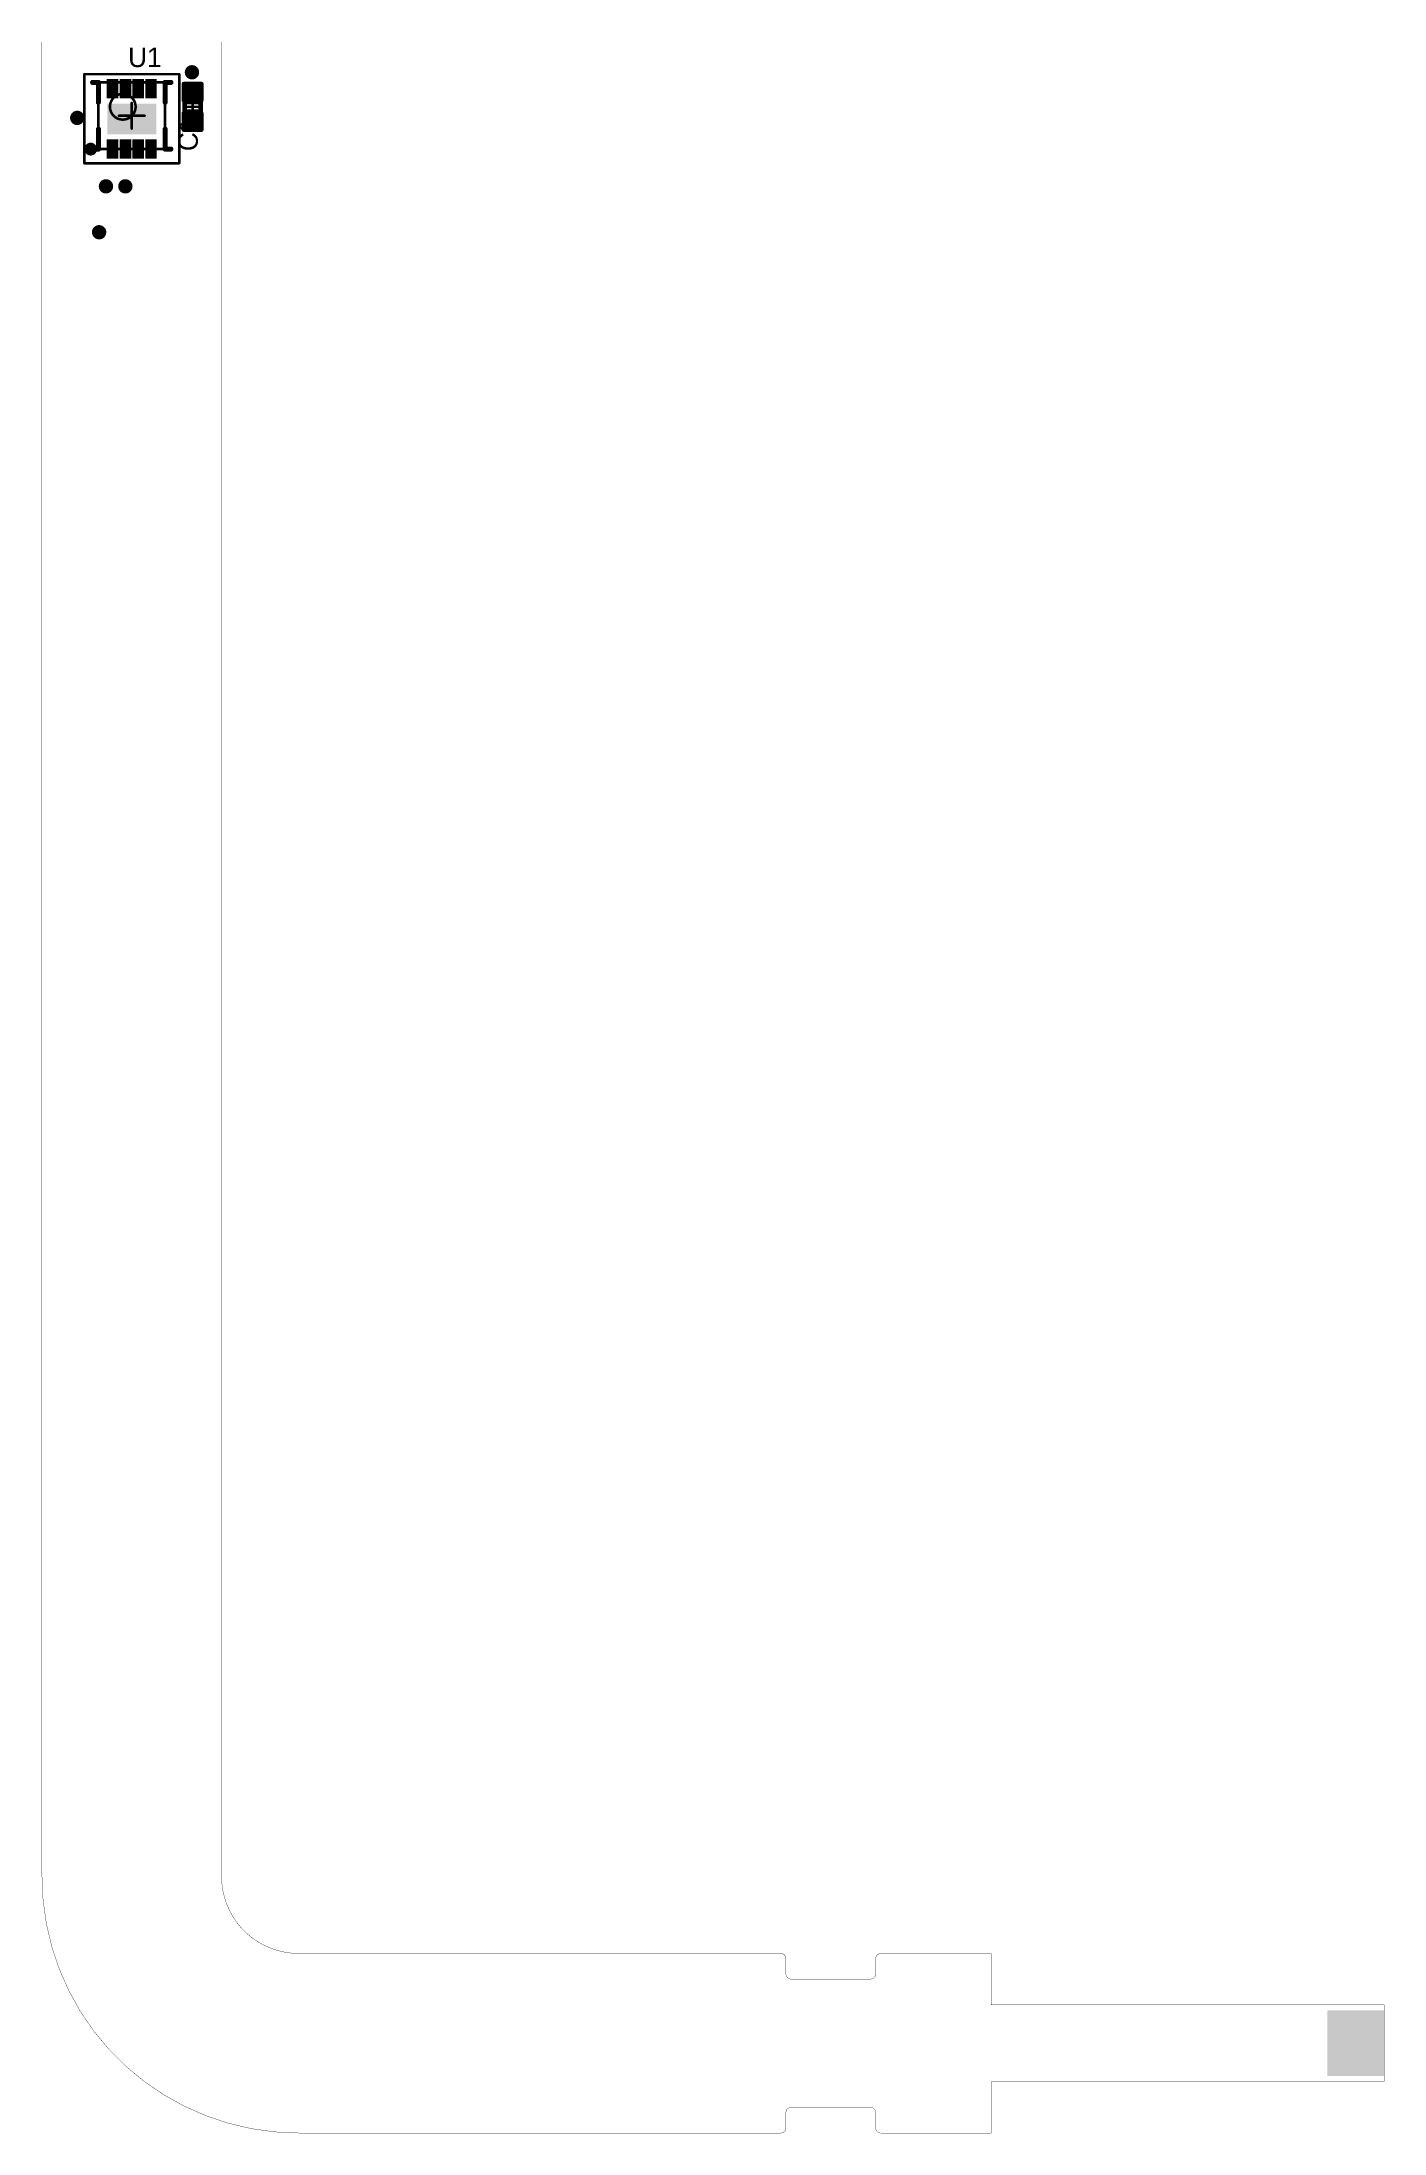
# Model space of a CAD drawing. Extents: x 158.4 to 210.7, y 54.2 to 135.7.
import ezdxf

# ---------------------------------------------------------------- set-up
doc = ezdxf.new("R2010")
doc.units = 0
doc.layers.get('0').update_dxf_attribs({"linetype": 'CONTINUOUS'})
for name, color, linetype in [('BOTTOMPASTE', 16, 'CONTINUOUS'), ('BOTTOMSOLDER', 6, 'CONTINUOUS'), ('KEEPOUTLAYER', 6, 'CONTINUOUS'), ('MECHANICAL13', 56, 'CONTINUOUS'), ('MECHANICAL15', 56, 'CONTINUOUS'), ('MULTILAYER', 9, 'CONTINUOUS'), ('TOPOVERLAY', 2, 'CONTINUOUS'), ('TOPPASTE', 8, 'CONTINUOUS'), ('TOPSOLDER', 216, 'CONTINUOUS'), ('VIAHOLELAYER', 16, 'CONTINUOUS')]:
    doc.layers.add(name, color=color, linetype=linetype)

# ---------------------------------------------------------------- blocks, each defined once
blk = doc.blocks.new('DFN_1')
at = {"layer": 'MECHANICAL13', "const_width": 0.1}
for points in [[(-1.3, -1.175), (-1.3, 1.425)], [(-1.3, 1.425), (1.3, 1.425)], [(1.3, -1.175), (1.3, 1.425)], [(-1.3, -1.175), (1.3, -1.175)]]:
    blk.add_lwpolyline(points, dxfattribs=at)
at = {"layer": 'MECHANICAL13'}
for points, const_width in [([(-1.325, 1.425, 1), (-1.275, 1.425, 1)], 0.05), ([(-1.325, 1.425, 1), (-1.275, 1.425, 1)], 0.05), ([(0.15, 0.475, 1), (-0.85, 0.475, 1)], 0.1), ([(1.275, 1.425, 1), (1.325, 1.425, 1)], 0.05), ([(1.275, 1.425, 1), (1.325, 1.425, 1)], 0.05), ([(-0.875, 0.475, 1), (-0.825, 0.475, 1)], 0.05), ([(0.125, 0.475, 1), (0.175, 0.475, 1)], 0.05), ([(-1.325, -1.175, 1), (-1.275, -1.175, 1)], 0.05), ([(-1.325, -1.175, 1), (-1.275, -1.175, 1)], 0.05), ([(1.275, -1.175, 1), (1.325, -1.175, 1)], 0.05), ([(1.275, -1.175, 1), (1.325, -1.175, 1)], 0.05)]:
    blk.add_lwpolyline(points, format="xyb", close=True, dxfattribs=dict(at, const_width=const_width))
at = {"layer": 'MECHANICAL15', "const_width": 0.1}
for points in [[(-1.85, -1.725), (-1.85, 1.746)], [(-1.85, 1.746), (1.85, 1.746)], [(1.85, -1.725), (1.85, 1.746)], [(-0.5, 0.125), (0.5, 0.125)], [(0, -0.375), (0, 0.625)], [(-1.85, -1.725), (1.85, -1.725)]]:
    blk.add_lwpolyline(points, dxfattribs=at)
at = {"layer": 'MECHANICAL15', "const_width": 0.05}
for points in [[(-1.875, 1.746, 1), (-1.825, 1.746, 1)], [(-1.875, 1.746, 1), (-1.825, 1.746, 1)], [(1.825, 1.746, 1), (1.875, 1.746, 1)], [(1.825, 1.746, 1), (1.875, 1.746, 1)], [(-0.525, 0.125, 1), (-0.475, 0.125, 1)], [(-0.025, 0.625, 1), (0.025, 0.625, 1)], [(0.475, 0.125, 1), (0.525, 0.125, 1)], [(-0.025, -0.375, 1), (0.025, -0.375, 1)], [(-1.875, -1.725, 1), (-1.825, -1.725, 1)], [(-1.875, -1.725, 1), (-1.825, -1.725, 1)], [(1.825, -1.725, 1), (1.875, -1.725, 1)], [(1.825, -1.725, 1), (1.875, -1.725, 1)]]:
    blk.add_lwpolyline(points, format="xyb", close=True, dxfattribs=at)
at = {"layer": 'TOPOVERLAY', "const_width": 0.2}
for points in [[(-1.525, 1.425), (-1.3, 1.425)], [(-1.3, 0.65), (-1.3, 1.425)], [(1.3, 1.425), (1.525, 1.425)], [(1.3, 0.65), (1.3, 1.425)], [(-1.3, -1.175), (-1.3, -0.4)], [(1.3, -1.175), (1.3, -0.4)], [(-1.525, -1.175), (-1.3, -1.175)], [(1.3, -1.175), (1.525, -1.175)]]:
    blk.add_lwpolyline(points, dxfattribs=at)
at = {"layer": 'TOPOVERLAY'}
for points, const_width in [([(-1.575, 1.425, 1), (-1.475, 1.425, 1)], 0.1), ([(-1.35, 1.425, 1), (-1.25, 1.425, 1)], 0.1), ([(-1.35, 1.425, 1), (-1.25, 1.425, 1)], 0.1), ([(1.25, 1.425, 1), (1.35, 1.425, 1)], 0.1), ([(1.25, 1.425, 1), (1.35, 1.425, 1)], 0.1), ([(1.475, 1.425, 1), (1.575, 1.425, 1)], 0.1), ([(-1.35, 0.65, 1), (-1.25, 0.65, 1)], 0.1), ([(1.25, 0.65, 1), (1.35, 0.65, 1)], 0.1), ([(-1.35, -0.4, 1), (-1.25, -0.4, 1)], 0.1), ([(1.25, -0.4, 1), (1.35, -0.4, 1)], 0.1), ([(-1.475, -1.175, 1), (-1.725, -1.175, 1)], 0.25), ([(-1.787, -1.175, 1), (-1.662, -1.175, 1)], 0.125), ([(-1.575, -1.175, 1), (-1.475, -1.175, 1)], 0.1), ([(-1.537, -1.175, 1), (-1.412, -1.175, 1)], 0.125), ([(-1.35, -1.175, 1), (-1.25, -1.175, 1)], 0.1), ([(-1.35, -1.175, 1), (-1.25, -1.175, 1)], 0.1), ([(1.25, -1.175, 1), (1.35, -1.175, 1)], 0.1), ([(1.25, -1.175, 1), (1.35, -1.175, 1)], 0.1), ([(1.475, -1.175, 1), (1.575, -1.175, 1)], 0.1)]:
    blk.add_lwpolyline(points, format="xyb", close=True, dxfattribs=dict(at, const_width=const_width))
at = {"layer": 'TOPPASTE'}
for points in [[(-0.875, 0.9), (-0.625, 0.9), (-0.875, 1.45), (-0.625, 1.45)], [(-0.375, 0.9), (-0.125, 0.9), (-0.375, 1.45), (-0.125, 1.45)], [(0.125, 0.9), (0.375, 0.9), (0.125, 1.45), (0.375, 1.45)], [(0.625, 0.9), (0.875, 0.9), (0.625, 1.45), (0.875, 1.45)], [(-0.85, -0.5), (0.85, -0.5), (-0.85, 0.5), (0.85, 0.5)], [(-0.875, -1.45), (-0.625, -1.45), (-0.875, -0.9), (-0.625, -0.9)], [(-0.375, -1.45), (-0.125, -1.45), (-0.375, -0.9), (-0.125, -0.9)], [(0.125, -1.45), (0.375, -1.45), (0.125, -0.9), (0.375, -0.9)], [(0.625, -1.45), (0.875, -1.45), (0.625, -0.9), (0.875, -0.9)]]:
    blk.add_solid(points, dxfattribs=at)
at = {"layer": 'TOPSOLDER'}
for points in [[(-0.977, 0.798), (-0.523, 0.798), (-0.977, 1.552), (-0.523, 1.552)], [(-0.477, 0.798), (-0.023, 0.798), (-0.477, 1.552), (-0.023, 1.552)], [(0.023, 0.798), (0.477, 0.798), (0.023, 1.552), (0.477, 1.552)], [(0.523, 0.798), (0.977, 0.798), (0.523, 1.552), (0.977, 1.552)], [(-0.952, -0.602), (0.952, -0.602), (-0.952, 0.602), (0.952, 0.602)], [(-0.977, -1.552), (-0.523, -1.552), (-0.977, -0.798), (-0.523, -0.798)], [(-0.477, -1.552), (-0.023, -1.552), (-0.477, -0.798), (-0.023, -0.798)], [(0.023, -1.552), (0.477, -1.552), (0.023, -0.798), (0.477, -0.798)], [(0.523, -1.552), (0.977, -1.552), (0.523, -0.798), (0.977, -0.798)]]:
    blk.add_solid(points, dxfattribs=at)
blk = doc.blocks.new('0402C_2')
at = {"layer": 'MECHANICAL13', "const_width": 0.1}
for points in [[(-0.525, -0.275), (-0.525, 0.275)], [(0.525, 0.275), (-0.525, 0.275)], [(0.525, -0.275), (0.525, 0.275)], [(0.525, -0.275), (-0.525, -0.275)]]:
    blk.add_lwpolyline(points, dxfattribs=at)
at = {"layer": 'MECHANICAL13', "const_width": 0.05}
for points in [[(-0.55, 0.275, 1), (-0.5, 0.275, 1)], [(-0.55, 0.275, 1), (-0.5, 0.275, 1)], [(0.5, 0.275, 1), (0.55, 0.275, 1)], [(0.5, 0.275, 1), (0.55, 0.275, 1)], [(-0.55, -0.275, 1), (-0.5, -0.275, 1)], [(-0.55, -0.275, 1), (-0.5, -0.275, 1)], [(0.5, -0.275, 1), (0.55, -0.275, 1)], [(0.5, -0.275, 1), (0.55, -0.275, 1)]]:
    blk.add_lwpolyline(points, format="xyb", close=True, dxfattribs=at)
at = {"layer": 'MECHANICAL15', "const_width": 0.1}
for points in [[(0.9, 0.35), (-0.9, 0.35)], [(-0.9, -0.35), (-0.9, 0.35)], [(0.275, 0), (-0.275, 0)], [(0, -0.275), (0, 0.275)], [(0.9, -0.35), (0.9, 0.35)], [(0.9, -0.35), (-0.9, -0.35)]]:
    blk.add_lwpolyline(points, dxfattribs=at)
at = {"layer": 'MECHANICAL15', "const_width": 0.05}
for points in [[(-0.925, 0.35, 1), (-0.875, 0.35, 1)], [(-0.925, 0.35, 1), (-0.875, 0.35, 1)], [(-0.3, 0, 1), (-0.25, 0, 1)], [(-0.025, 0.275, 1), (0.025, 0.275, 1)], [(0.25, 0, 1), (0.3, 0, 1)], [(0.875, 0.35, 1), (0.925, 0.35, 1)], [(0.875, 0.35, 1), (0.925, 0.35, 1)], [(-0.925, -0.35, 1), (-0.875, -0.35, 1)], [(-0.925, -0.35, 1), (-0.875, -0.35, 1)], [(-0.025, -0.275, 1), (0.025, -0.275, 1)], [(0.875, -0.35, 1), (0.925, -0.35, 1)], [(0.875, -0.35, 1), (0.925, -0.35, 1)]]:
    blk.add_lwpolyline(points, format="xyb", close=True, dxfattribs=at)
at = {"layer": 'TOPOVERLAY', "const_width": 0.152}
for points in [[(-0.9, -0.35), (-0.9, 0.35)], [(-0.9, 0.35), (-0.25, 0.35)], [(0.9, 0.35), (0.25, 0.35)], [(0.9, -0.35), (0.9, 0.35)], [(-0.25, -0.35), (-0.9, -0.35)], [(0.9, -0.35), (0.25, -0.35)]]:
    blk.add_lwpolyline(points, dxfattribs=at)
at = {"layer": 'TOPOVERLAY', "const_width": 0.0762}
for points in [[(-0.938, 0.35, 1), (-0.862, 0.35, 1)], [(-0.938, 0.35, 1), (-0.862, 0.35, 1)], [(-0.288, 0.35, 1), (-0.212, 0.35, 1)], [(0.212, 0.35, 1), (0.288, 0.35, 1)], [(0.862, 0.35, 1), (0.938, 0.35, 1)], [(0.862, 0.35, 1), (0.938, 0.35, 1)], [(-0.938, -0.35, 1), (-0.862, -0.35, 1)], [(-0.938, -0.35, 1), (-0.862, -0.35, 1)], [(-0.288, -0.35, 1), (-0.212, -0.35, 1)], [(0.212, -0.35, 1), (0.288, -0.35, 1)], [(0.862, -0.35, 1), (0.938, -0.35, 1)], [(0.862, -0.35, 1), (0.938, -0.35, 1)]]:
    blk.add_lwpolyline(points, format="xyb", close=True, dxfattribs=at)
at = {"layer": 'TOPPASTE'}
for points in [[(-0.2, -0.25), (-0.2, 0.25), (-0.8, -0.25), (-0.8, 0.25)], [(0.8, -0.25), (0.8, 0.25), (0.2, -0.25), (0.2, 0.25)]]:
    blk.add_solid(points, dxfattribs=at)
at = {"layer": 'TOPSOLDER'}
for points in [[(-0.098, -0.352), (-0.098, 0.352), (-0.902, -0.352), (-0.902, 0.352)], [(0.902, -0.352), (0.902, 0.352), (0.098, -0.352), (0.098, 0.352)]]:
    blk.add_solid(points, dxfattribs=at)

msp = doc.modelspace()

# ---------------------------------------------------------------- linework, layer by layer
at = {"layer": 'BOTTOMPASTE'}
for points in [[(208.635, 58.884), (208.635, 58.534), (210.635, 58.884), (210.635, 58.534)], [(208.635, 58.384), (208.635, 58.034), (210.635, 58.384), (210.635, 58.034)], [(208.635, 57.884), (208.635, 57.534), (210.635, 57.884), (210.635, 57.534)], [(208.635, 57.384), (208.635, 57.034), (210.635, 57.384), (210.635, 57.034)], [(208.635, 56.884), (208.635, 56.534), (210.635, 56.884), (210.635, 56.534)]]:
    msp.add_solid(points, dxfattribs=at)
at = {"layer": 'BOTTOMSOLDER'}
for points in [[(208.533, 58.986), (208.533, 58.433), (210.736, 58.986), (210.736, 58.433)], [(208.533, 58.486), (208.533, 57.933), (210.736, 58.486), (210.736, 57.933)], [(208.533, 57.986), (208.533, 57.433), (210.736, 57.986), (210.736, 57.433)], [(208.533, 57.486), (208.533, 56.933), (210.736, 57.486), (210.736, 56.933)], [(208.533, 56.986), (208.533, 56.433), (210.736, 56.986), (210.736, 56.433)]]:
    msp.add_solid(points, dxfattribs=at)
at = {"layer": 'KEEPOUTLAYER'}
for points, const_width in [([(158.424, 135.709), (165.424, 135.709)], 0.0127), ([(158.424, 64.209), (158.424, 135.709)], 0.0127), ([(165.424, 64.209), (165.424, 135.709)], 0.0127), ([(168.424, 61.209), (187.224, 61.209)], 0.0127), ([(191.124, 61.209), (195.424, 61.209)], 0.0127), ([(195.424, 59.209), (195.424, 61.209)], 0.013), ([(187.424, 60.409), (187.424, 61.009)], 0.0127), ([(190.924, 60.409), (190.924, 61.009)], 0.0127), ([(187.624, 60.209), (190.724, 60.209)], 0.0127), ([(195.424, 59.209), (210.739, 59.209)], 0.0127), ([(210.739, 56.209), (210.739, 59.209)], 0.0127), ([(195.424, 56.209), (210.739, 56.209)], 0.0127), ([(195.424, 54.209), (195.424, 56.209)], 0.013), ([(187.424, 54.409), (187.424, 55.009)], 0.0127), ([(187.624, 55.209), (190.724, 55.209)], 0.0127), ([(190.924, 54.409), (190.924, 55.009)], 0.0127), ([(168.424, 54.209), (187.224, 54.209)], 0.0127), ([(191.124, 54.209), (195.424, 54.209)], 0.0127)]:
    msp.add_lwpolyline(points, dxfattribs=dict(at, const_width=const_width))
for points, const_width in [([(158.421, 135.709, 1), (158.428, 135.709, 1)], 0.00635), ([(158.421, 135.709, 1), (158.428, 135.709, 1)], 0.00635), ([(165.421, 135.709, 1), (165.428, 135.709, 1)], 0.00635), ([(165.421, 135.709, 1), (165.428, 135.709, 1)], 0.00635), ([(158.421, 64.209, 1), (158.428, 64.209, 1)], 0.00635), ([(158.421, 64.209, 1), (158.428, 64.209, 1)], 0.00635), ([(165.421, 64.209, 1), (165.428, 64.209, 1)], 0.00635), ([(165.421, 64.209, 1), (165.428, 64.209, 1)], 0.00635), ([(168.421, 61.209, 1), (168.428, 61.209, 1)], 0.00635), ([(168.421, 61.209, 1), (168.428, 61.209, 1)], 0.00635), ([(187.221, 61.209, 1), (187.228, 61.209, 1)], 0.00635), ([(187.221, 61.209, 1), (187.228, 61.209, 1)], 0.00635), ([(191.121, 61.209, 1), (191.128, 61.209, 1)], 0.00635), ([(191.121, 61.209, 1), (191.128, 61.209, 1)], 0.00635), ([(195.421, 61.209, 1), (195.428, 61.209, 1)], 0.0065), ([(195.421, 61.209, 1), (195.428, 61.209, 1)], 0.00635), ([(187.421, 61.009, 1), (187.428, 61.009, 1)], 0.00635), ([(187.421, 61.009, 1), (187.428, 61.009, 1)], 0.00635), ([(187.421, 60.409, 1), (187.428, 60.409, 1)], 0.00635), ([(187.421, 60.409, 1), (187.428, 60.409, 1)], 0.00635), ([(190.921, 61.009, 1), (190.928, 61.009, 1)], 0.00635), ([(190.921, 61.009, 1), (190.928, 61.009, 1)], 0.00635), ([(190.921, 60.409, 1), (190.928, 60.409, 1)], 0.00635), ([(190.921, 60.409, 1), (190.928, 60.409, 1)], 0.00635), ([(187.621, 60.209, 1), (187.628, 60.209, 1)], 0.00635), ([(187.621, 60.209, 1), (187.628, 60.209, 1)], 0.00635), ([(190.721, 60.209, 1), (190.728, 60.209, 1)], 0.00635), ([(190.721, 60.209, 1), (190.728, 60.209, 1)], 0.00635), ([(195.421, 59.209, 1), (195.428, 59.209, 1)], 0.00635), ([(195.421, 59.209, 1), (195.428, 59.209, 1)], 0.0065), ([(210.735, 59.209, 1), (210.742, 59.209, 1)], 0.00635), ([(210.735, 59.209, 1), (210.742, 59.209, 1)], 0.00635), ([(195.421, 56.209, 1), (195.428, 56.209, 1)], 0.00635), ([(195.421, 56.209, 1), (195.428, 56.209, 1)], 0.0065), ([(210.735, 56.209, 1), (210.742, 56.209, 1)], 0.00635), ([(210.735, 56.209, 1), (210.742, 56.209, 1)], 0.00635), ([(187.421, 55.009, 1), (187.428, 55.009, 1)], 0.00635), ([(187.421, 55.009, 1), (187.428, 55.009, 1)], 0.00635), ([(187.621, 55.209, 1), (187.628, 55.209, 1)], 0.00635), ([(187.621, 55.209, 1), (187.628, 55.209, 1)], 0.00635), ([(190.721, 55.209, 1), (190.728, 55.209, 1)], 0.00635), ([(190.721, 55.209, 1), (190.728, 55.209, 1)], 0.00635), ([(190.921, 55.009, 1), (190.928, 55.009, 1)], 0.00635), ([(190.921, 55.009, 1), (190.928, 55.009, 1)], 0.00635), ([(168.421, 54.209, 1), (168.428, 54.209, 1)], 0.00635), ([(168.421, 54.209, 1), (168.428, 54.209, 1)], 0.00635), ([(187.221, 54.209, 1), (187.228, 54.209, 1)], 0.00635), ([(187.221, 54.209, 1), (187.228, 54.209, 1)], 0.00635), ([(187.421, 54.409, 1), (187.428, 54.409, 1)], 0.00635), ([(187.421, 54.409, 1), (187.428, 54.409, 1)], 0.00635), ([(190.921, 54.409, 1), (190.928, 54.409, 1)], 0.00635), ([(190.921, 54.409, 1), (190.928, 54.409, 1)], 0.00635), ([(191.121, 54.209, 1), (191.128, 54.209, 1)], 0.00635), ([(191.121, 54.209, 1), (191.128, 54.209, 1)], 0.00635), ([(195.421, 54.209, 1), (195.428, 54.209, 1)], 0.0065), ([(195.421, 54.209, 1), (195.428, 54.209, 1)], 0.00635)]:
    msp.add_lwpolyline(points, format="xyb", close=True, dxfattribs=dict(at, const_width=const_width))
at = {"layer": 'KEEPOUTLAYER', "const_width": 0.0127}
for points in [[(168.424, 54.209, -0.414214), (158.424, 64.209)], [(168.424, 61.209, -0.414214), (165.424, 64.209)], [(187.224, 61.209, -0.414214), (187.424, 61.009)], [(190.924, 61.009, -0.414214), (191.124, 61.209)], [(187.624, 60.209, -0.414214), (187.424, 60.409)], [(190.924, 60.409, -0.414214), (190.724, 60.209)], [(187.424, 55.009, -0.414214), (187.624, 55.209)], [(190.724, 55.209, -0.414214), (190.924, 55.009)], [(187.424, 54.409, -0.414214), (187.224, 54.209)], [(191.124, 54.209, -0.414214), (190.924, 54.409)]]:
    msp.add_lwpolyline(points, format="xyb", dxfattribs=at)
at = {"layer": 'MULTILAYER', "const_width": 0.279}
for points in [[(164.131, 134.528, 1), (164.41, 134.528, 1)], [(159.66, 132.75, 1), (159.94, 132.75, 1)], [(160.778, 130.083, 1), (161.057, 130.083, 1)], [(161.535, 130.083, 1), (161.814, 130.083, 1)], [(160.511, 128.293, 1), (160.791, 128.293, 1)]]:
    msp.add_lwpolyline(points, format="xyb", close=True, dxfattribs=at)
at = {"layer": 'VIAHOLELAYER', "const_width": 0.152}
for points in [[(164.194, 134.528, 1), (164.347, 134.528, 1)], [(159.724, 132.75, 1), (159.876, 132.75, 1)], [(160.841, 130.083, 1), (160.994, 130.083, 1)], [(161.598, 130.083, 1), (161.751, 130.083, 1)], [(160.575, 128.293, 1), (160.727, 128.293, 1)]]:
    msp.add_lwpolyline(points, format="xyb", close=True, dxfattribs=at)

# ---------------------------------------------------------------- block references
for name, p, rotation in [('DFN_1', (161.924, 132.709), 360), ('0402C_2', (164.296, 133.182), 270)]:
    msp.add_blockref(name, p, dxfattribs=dict(rotation=rotation))

# ---------------------------------------------------------------- texts
at = {"layer": 'TOPOVERLAY'}
msp.add_text('U1', height=0.762, dxfattribs=at).set_placement((161.781, 134.732))
msp.add_text('C1', height=0.762, rotation=90, dxfattribs=at).set_placement((164.499, 131.455))

doc.saveas('drawing.dxf')
